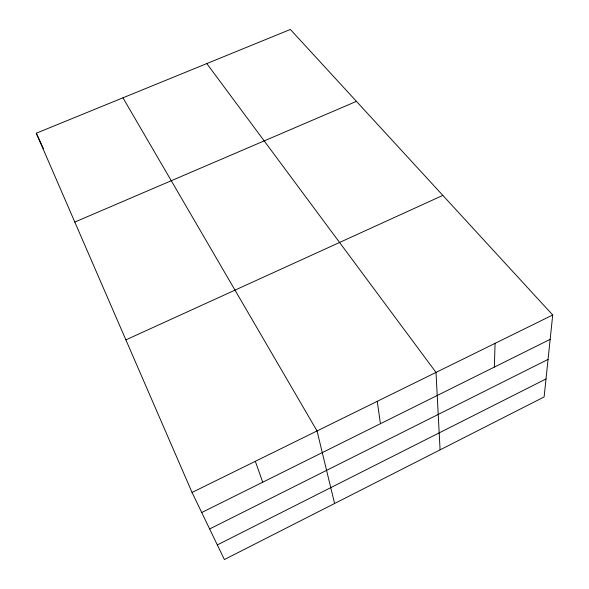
<?xml version="1.0" encoding="UTF-8"?>
<svg xmlns="http://www.w3.org/2000/svg" width="589" height="589" viewBox="0 0 589 589"><rect width="100%" height="100%" fill="white"/><g stroke="black" fill="none" stroke-linecap="round" stroke-linejoin="round"><path stroke-width="0.88" d="M494.362 367.087L495.077 343.35M552.718 314.99L544.118 396.949L224.38 559.55L192.043 492.448L36.282 133.21L290.362 29.45L552.718 314.99L192.043 492.448M217.334 544.921L546.003 378.963M209.64 528.959L548.057 359.415M201.718 512.518L550.163 339.36M125.891 339.875L442.832 195.393M74.81 222.06L356.433 101.36M206.805 63.575L436.007 372.41L440.079 449.856M122.961 97.811L317.037 430.949L334.596 503.499M36.282 133.21L43.424 148.612M255.324 461.312L262.723 482.2M377.247 401.323L380.428 423.705"/></g></svg>
